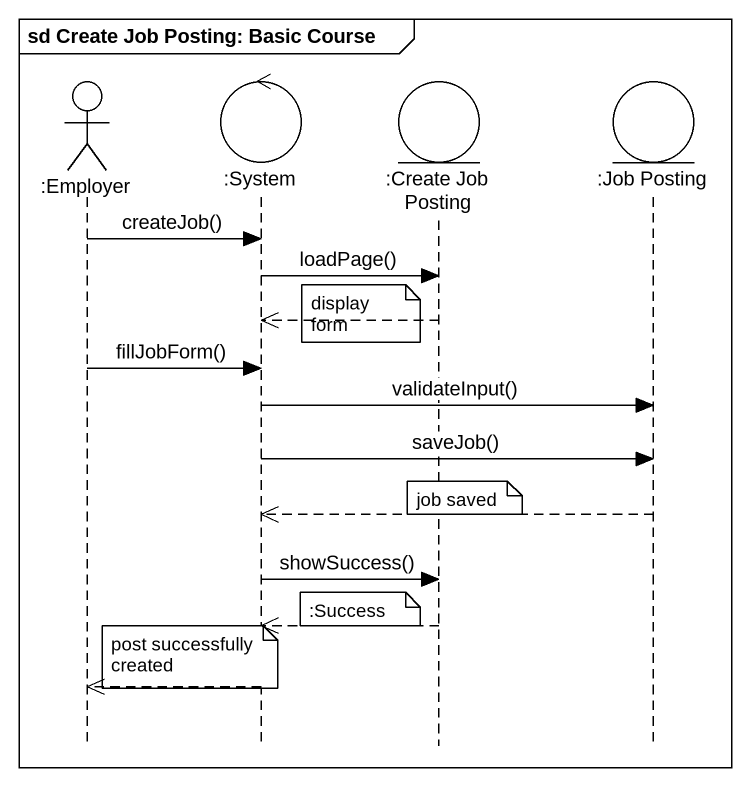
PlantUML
@startuml
mainframe sd Create Job Posting: Basic Course
hide footbox
actor ":Employer" as Employer
control ":System" as System
entity ":Create Job Posting" as Create_Job_Posting
entity ":Job Posting" as Job_Posting

Employer -> System : createJob()
System -> Create_Job_Posting : loadPage()
note left of Create_Job_Posting : display form
Create_Job_Posting -->> System
Employer -> System : fillJobForm()
System -> Job_Posting : validateInput()
System -> Job_Posting : saveJob()
note over Create_Job_Posting : job saved
Job_Posting -->> System
System -> Create_Job_Posting : showSuccess()
note left of Create_Job_Posting : :Success
Create_Job_Posting -->> System
note over System : post successfully created
System -->> Employer
@enduml
